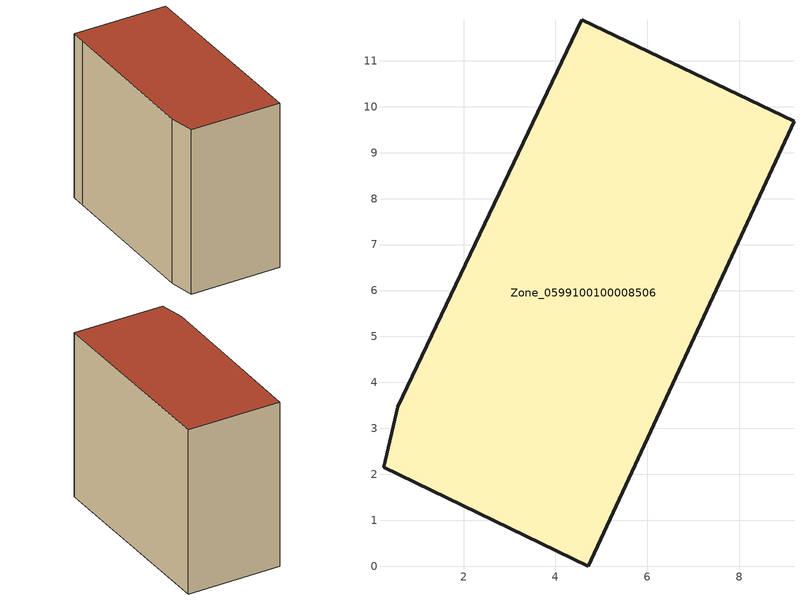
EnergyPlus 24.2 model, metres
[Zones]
Zone_0599100100008506
 floor ground (C_G): 0.26,2.15 0.57,3.47 4.25,11.21 4.57,11.89 9.19,9.68 4.72,0 z0
 wall outside (C_F): 4.72,0 9.19,9.68 4.57,11.89 4.25,11.21 0.57,3.47 0.26,2.15 4.72,0 z0:9.26
 roof outside (C_R): 0.57,3.47 0.26,2.15 4.72,0 9.19,9.68 4.57,11.89 4.25,11.21 z9.26
[BUILDING]
Pand.0599100100008506: North Axis=0; Terrain=City; Loads Convergence Tolerance Value=0.04; Temperature Convergence Tolerance Value=0.4; Solar Distribution=FullExterior; Maximum Number of Warmup Days=25; Minimum Number of Warmup Days=1
[Site:Location]
Rotterdam.The.Hague.AP_ZH_NLD Design_Conditions: Latitude=51.96; Longitude=4.45; Time Zone=1; Elevation=-4.5
[SITE:GROUNDTEMPERATURE:BUILDINGSURFACE]
18, 18, 18, 18, 18, 18, 18, 18, 18, 18, 18, 18
[MATERIAL] Thermal Absorptance=0.9; Solar Absorptance=0.7; Visible Absorptance=0.7
Name | Roughness | Thickness | Conductivity | Density | Specific Heat
G.TC.2015-2018 | MediumSmooth | 0.15 | 0.0428571 | 540 | 1210
F.TC.2015-2018 | Rough | 0.3 | 0.0666667 | 1920 | 840
R.TC.2015-2018 | MediumRough | 0.2 | 0.0333333 | 1500 | 1000
[CONSTRUCTION]
C_G: G.TC.2015-2018
C_F: F.TC.2015-2018
C_R: R.TC.2015-2018
[ZONE]
Zone_0599100100008506: Type=1; Multiplier=1; Ceiling Height=Autocalculate; Volume=Autocalculate; Floor Area=autocalculate; Part of Total Floor Area=Yes
[ZONEINFILTRATION:DESIGNFLOWRATE]
Infil_Zone_0599100100008506: Zone or ZoneList or Space or SpaceList=Zone_0599100100008506; Schedule=AlwaysOn; Design Flow Rate Calculation Method=Flow/Area; Flow Rate per Floor Area=0.0015; Constant Term Coefficient=1; Temperature Term Coefficient=0; Velocity Term Coefficient=0; Velocity Squared Term Coefficient=0
[HVACTEMPLATE:ZONE:IDEALLOADSAIRSYSTEM]
Zone_0599100100008506: Maximum Heating Supply Air Temperature=50; Minimum Cooling Supply Air Temperature=13; Maximum Heating Supply Air Humidity Ratio=0.0156; Minimum Cooling Supply Air Humidity Ratio=0.0077; Heating Limit=NoLimit; Cooling Limit=NoLimit; Dehumidification Control Type=ConstantSensibleHeatRatio; Cooling Sensible Heat Ratio=0.7; Dehumidification Setpoint=60; Humidification Control Type=None; Humidification Setpoint=30; Outdoor Air Method=None; Outdoor Air Flow Rate per Person=0.00944; Outdoor Air Flow Rate per Zone Floor Area=0; Outdoor Air Flow Rate per Zone=0; Demand Controlled Ventilation Type=None; Outdoor Air Economizer Type=NoEconomizer; Heat Recovery Type=None; Sensible Heat Recovery Effectiveness=0.7; Latent Heat Recovery Effectiveness=0.65
[ZONECONTROL:THERMOSTAT]
ThermostatControl_Zone_0599100100008506: Zone or ZoneList=Zone_0599100100008506; Control Type Schedule=DualSetpointControlType; Control 1=Thermostat_Zone_0599100100008506; Temperature Difference Between Cutout And Setpoint=0
[THERMOSTATSETPOINT:DUALSETPOINT]
Thermostat_Zone_0599100100008506: Heating Setpoint Temperature Schedule=HeatingSetpoint_Zone_0599100100008506; Cooling Setpoint Temperature Schedule=CoolingSetpoint_Zone_0599100100008506
[SCHEDULE:COMPACT]
HeatingSetpoint_Zone_0599100100008506: Through: 12/31, For: AllDays, Until: 24:00, 21
CoolingSetpoint_Zone_0599100100008506: Through: 12/31, For: AllDays, Until: 24:00, 24
DualSetpointControlType: Through: 12/31, For: AllDays, Until: 24:00, 4
AlwaysOn: Through: 12/31, For: AllDays, Until: 24:00, 1
